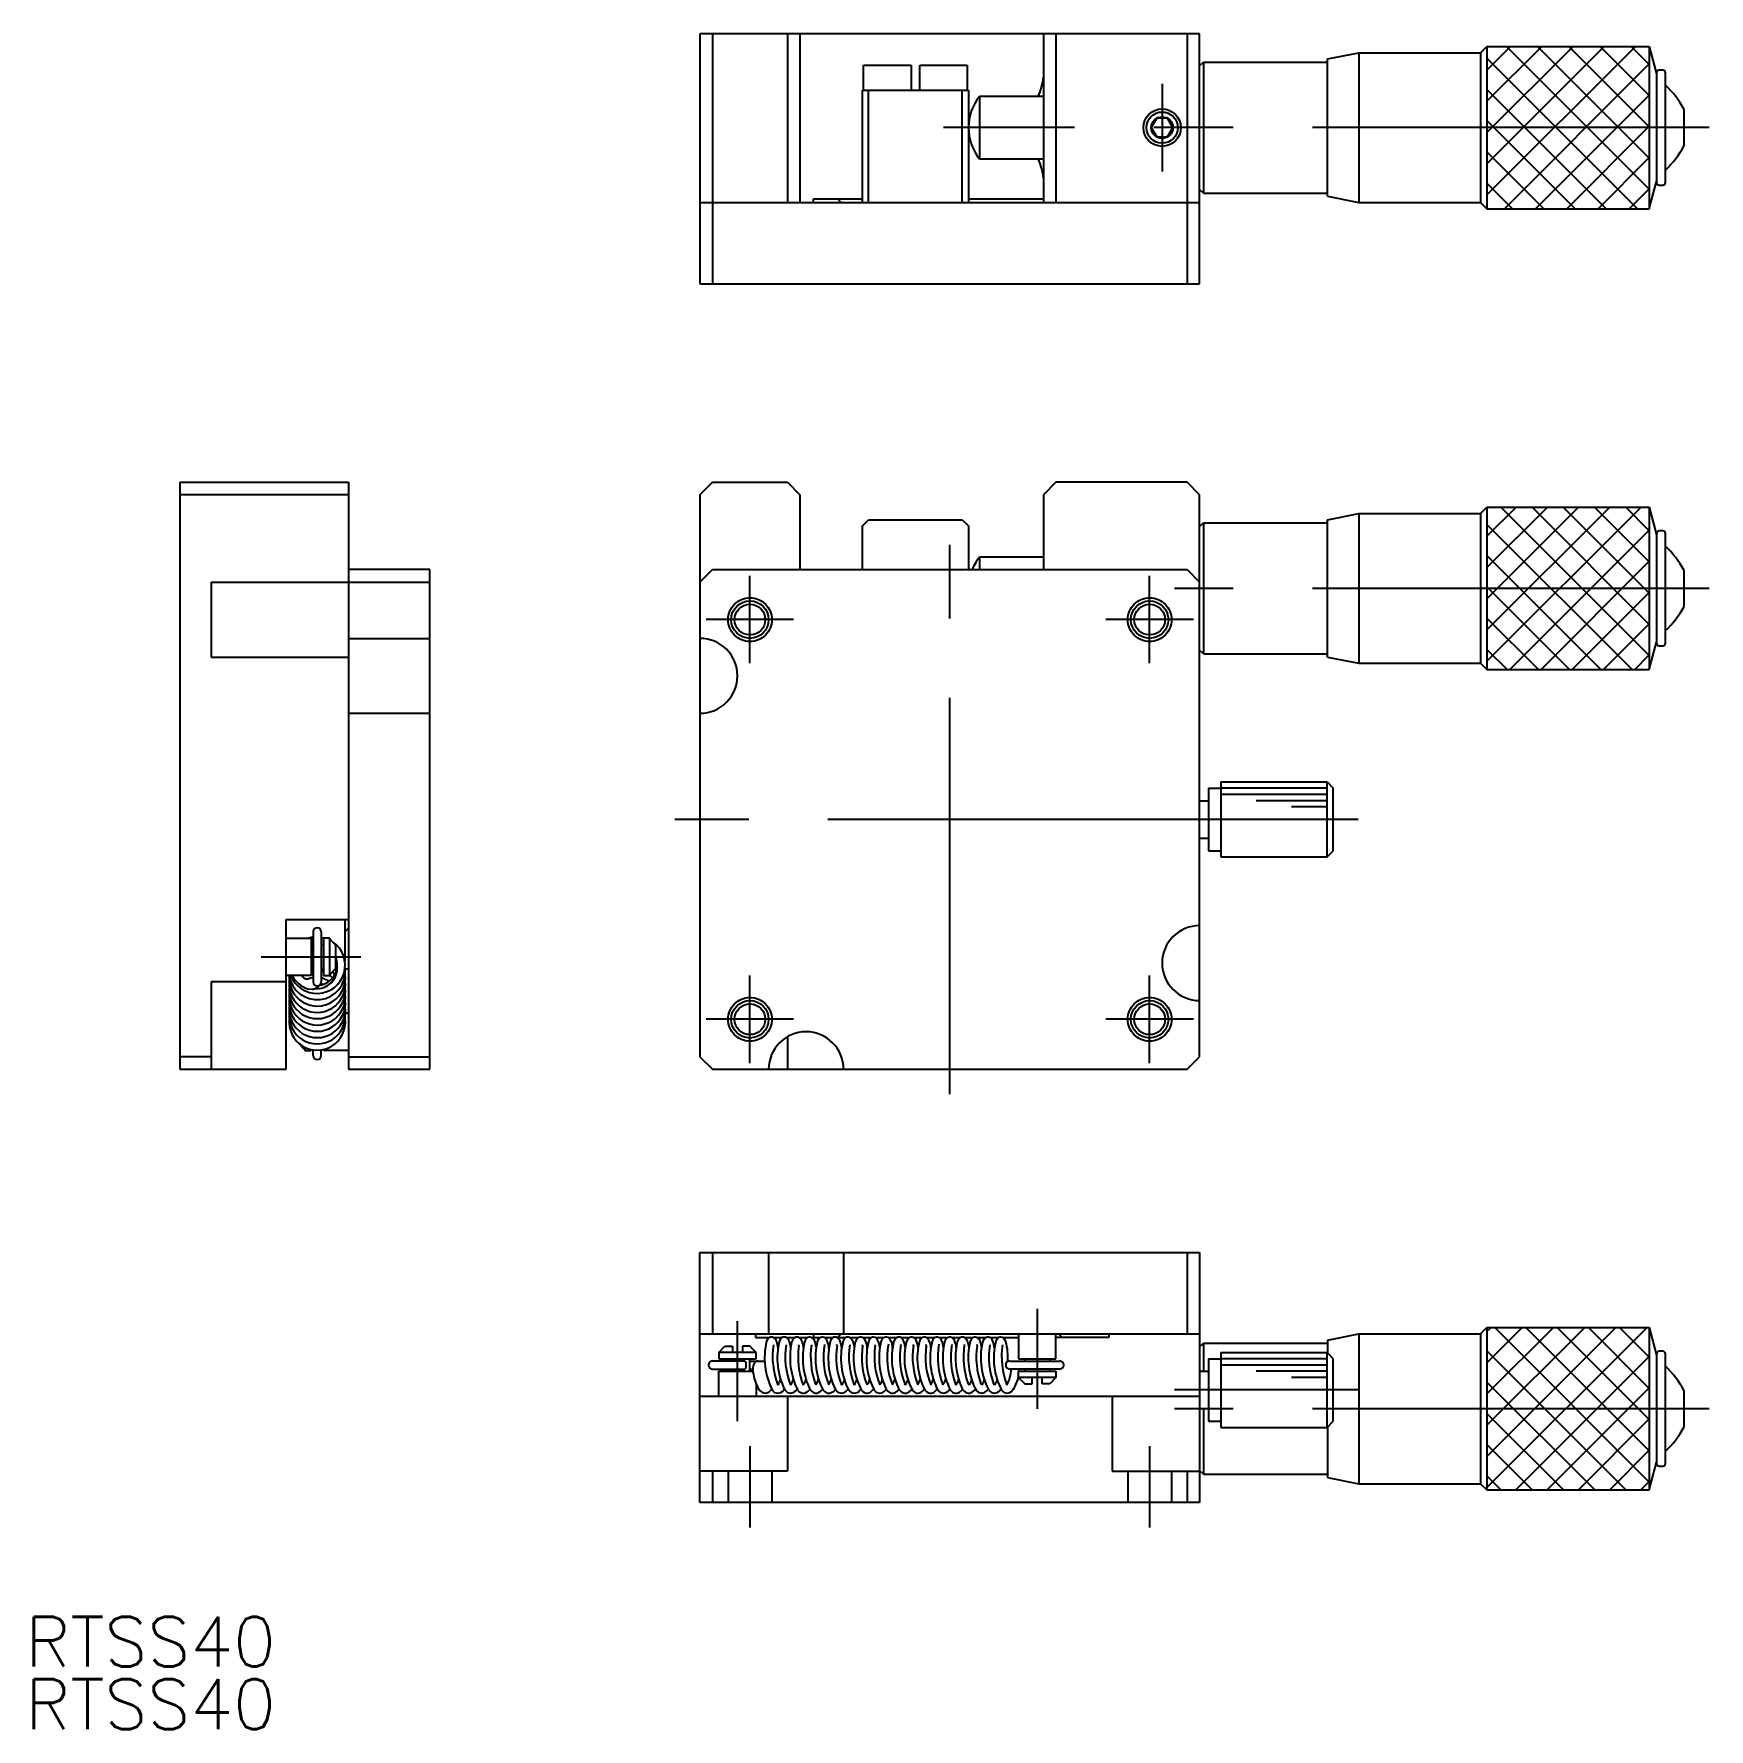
# Model space of a CAD drawing. Extents: x 1 to 261, y 0 to 136.
# Drawn here: x 0.7 to 134.8, y 0 to 135.7 of the extents above; entities that cross this region are included whole.
import ezdxf

# ---------------------------------------------------------------- set-up
doc = ezdxf.new("R2010")
doc.units = 0
doc.linetypes.add('CENTER', pattern=[50.8, 31.75, -6.35, 6.35, -6.35])
doc.linetypes.add('DASHED', pattern=[19.05, 12.7, -6.35])
doc.layers.get('0').update_dxf_attribs({"linetype": 'CONTINUOUS'})
doc.layers.add('CENTER', color=1, linetype='CENTER')
doc.styles.get("Standard").update_dxf_attribs({"font": 'txt.shx', "height": 3, "bigfont": 'bigfont.shx'})

# ---------------------------------------------------------------- blocks, each defined once
blk = doc.blocks.new('*U18')
at = {"color": 7, "linetype": 'CONTINUOUS'}
blk.add_text('RTSS40', height=4, dxfattribs=at).set_placement((0, 5))
blk = doc.blocks.new('*U19')
at = {"color": 7, "linetype": 'CONTINUOUS'}
blk.add_text('RTSS40', height=4, dxfattribs=at).set_placement((0, 0))

msp = doc.modelspace()

# ---------------------------------------------------------------- linework, layer by layer
at = {"color": 7, "linetype": 'CONTINUOUS'}
for p, q in [((54.01, 135.72), (54.01, 115.72)), ((94.01, 135.72), (54.01, 135.72)), ((55.01, 135.72), (55.01, 115.72)), ((61.01, 135.72), (61.01, 122.22)), ((62.01, 135.72), (62.01, 122.22)), ((81.51, 135.72), (81.51, 122.22)), ((82.51, 135.72), (82.51, 122.22)), ((93.01, 135.72), (93.01, 115.72)), ((94.01, 115.72), (94.01, 135.72)), ((116.51, 134.22), (117.01, 134.72)), ((117.01, 134.72), (130.01, 134.72)), ((117.01, 134.72), (117.01, 121.72)), ((130.01, 134.72), (130.6, 132.52)), ((130.01, 134.72), (130.01, 121.72)), ((67.11, 131.22), (67.11, 133.22)), ((67.11, 133.22), (70.91, 133.22)), ((70.91, 133.22), (70.91, 131.22)), ((71.61, 131.22), (71.61, 133.22)), ((71.61, 133.22), (75.41, 133.22)), ((75.41, 133.22), (75.41, 131.22)), ((94.01, 133.17), (94.31, 133.47)), ((94.31, 133.47), (94.31, 122.97)), ((94.31, 133.47), (104.26, 133.47)), ((104.26, 133.72), (106.76, 134.22)), ((104.26, 122.72), (104.26, 133.72)), ((106.76, 134.22), (106.76, 122.22)), ((106.76, 134.22), (116.51, 134.22)), ((116.51, 134.22), (116.51, 122.22)), ((130.6, 132.62), (130.6, 123.82)), ((131.1, 132.82), (130.8, 132.82)), ((131.3, 123.82), (131.3, 132.62)), ((67.01, 122.22), (67.01, 131.22)), ((67.01, 131.22), (75.51, 131.22)), ((67.51, 122.22), (67.51, 131.22)), ((75.01, 122.22), (75.01, 131.22)), ((75.51, 131.22), (75.51, 122.22)), ((81.51, 130.72), (76.39, 130.72)), ((76.39, 130.72), (76.39, 125.72)), ((90.58, 128.97), (90.14, 128.22)), ((91.44, 128.97), (90.58, 128.97)), ((91.88, 128.22), (91.44, 128.97)), ((132.8, 126.78), (132.8, 129.67)), ((90.14, 128.22), (90.58, 127.47)), ((91.44, 127.47), (91.88, 128.22)), ((90.58, 127.47), (91.44, 127.47)), ((76.39, 125.72), (81.51, 125.72)), ((130.01, 121.72), (130.6, 123.92)), ((130.8, 123.62), (131.1, 123.62)), ((54.01, 122.22), (94.01, 122.22)), ((63.1, 122.22), (63.1, 122.52)), ((63.1, 122.52), (67.01, 122.52)), ((65.31, 122.22), (65.01, 122.52)), ((75.51, 122.52), (81.5, 122.52)), ((94.31, 122.97), (94.01, 123.27)), ((94.31, 122.97), (104.26, 122.97)), ((104.26, 122.72), (106.76, 122.22)), ((106.76, 122.22), (116.51, 122.22)), ((116.51, 122.22), (117.01, 121.72)), ((117.01, 121.72), (130.01, 121.72)), ((54.01, 115.72), (94.01, 115.72)), ((12.37, 99.83), (25.87, 99.83)), ((12.37, 99.83), (12.37, 52.83)), ((25.87, 99.83), (25.87, 52.83)), ((54.01, 98.83), (55.01, 99.83)), ((55.01, 99.83), (61.01, 99.83)), ((61.01, 99.83), (62.01, 98.83)), ((82.51, 99.83), (81.51, 98.83)), ((93.01, 99.83), (82.51, 99.83)), ((94.01, 98.83), (93.01, 99.83)), ((25.87, 98.83), (12.37, 98.83)), ((54.01, 98.83), (54.01, 53.83)), ((62.01, 98.83), (62.01, 92.83)), ((81.51, 98.83), (81.51, 92.83)), ((94.01, 53.83), (94.01, 98.83)), ((116.51, 97.33), (117.01, 97.83)), ((117.01, 97.83), (130.01, 97.83)), ((117.01, 97.83), (117.01, 84.83)), ((130.01, 97.83), (130.6, 95.63)), ((130.01, 97.83), (130.01, 84.83)), ((67.01, 96.33), (67.51, 96.83)), ((67.51, 96.83), (75.01, 96.83)), ((75.01, 96.83), (75.51, 96.33)), ((94.01, 96.28), (94.31, 96.58)), ((94.31, 96.58), (94.31, 86.08)), ((94.31, 96.58), (104.26, 96.58)), ((104.26, 96.83), (106.76, 97.33)), ((104.26, 85.83), (104.26, 96.83)), ((106.76, 97.33), (106.76, 85.33)), ((106.76, 97.33), (116.51, 97.33)), ((116.51, 97.33), (116.51, 85.33)), ((67.01, 92.83), (67.01, 96.33)), ((75.51, 96.33), (75.51, 92.83)), ((130.6, 95.73), (130.6, 86.93)), ((131.1, 95.93), (130.8, 95.93)), ((131.3, 86.93), (131.3, 95.73)), ((81.51, 93.83), (76.39, 93.83)), ((76.39, 93.83), (76.39, 92.83)), ((32.37, 92.83), (25.87, 92.83)), ((32.37, 52.83), (32.37, 92.83)), ((54.01, 91.83), (55.01, 92.83)), ((55.01, 92.83), (93.01, 92.83)), ((93.01, 92.83), (94.01, 91.83)), ((132.81, 89.89), (132.81, 92.78)), ((14.87, 91.83), (32.37, 91.83)), ((14.87, 91.83), (14.87, 85.83)), ((25.87, 87.33), (32.37, 87.33)), ((130.01, 84.83), (130.6, 87.03)), ((14.87, 85.83), (25.87, 85.83)), ((94.31, 86.08), (94.01, 86.38)), ((94.31, 86.08), (104.26, 86.08)), ((104.26, 85.83), (106.76, 85.33)), ((130.8, 86.73), (131.1, 86.73)), ((106.76, 85.33), (116.51, 85.33)), ((116.51, 85.33), (117.01, 84.83)), ((117.01, 84.83), (130.01, 84.83)), ((25.87, 81.33), (32.37, 81.33)), ((94.71, 75.33), (95.71, 75.33)), ((94.71, 75.33), (94.71, 70.33)), ((95.71, 75.83), (104.21, 75.83)), ((95.71, 75.83), (95.71, 69.83)), ((104.21, 75.83), (104.71, 75.33)), ((104.21, 69.83), (104.21, 75.83)), ((104.71, 70.33), (104.71, 75.33)), ((94.01, 74.33), (94.71, 74.33)), ((94.01, 71.33), (94.71, 71.33)), ((94.71, 70.33), (95.71, 70.33)), ((95.71, 69.83), (104.21, 69.83)), ((104.21, 69.83), (104.71, 70.33)), ((20.87, 52.83), (20.87, 64.83)), ((20.87, 64.83), (25.87, 64.83)), ((23.04, 63.83), (23.04, 59.83)), ((23.69, 63.83), (23.69, 59.83)), ((25.57, 64.83), (25.57, 61.48)), ((25.57, 63.83), (25.87, 64.13)), ((20.87, 63.33), (22.87, 63.33)), ((22.87, 63.37), (22.73, 63.33)), ((23.04, 63.39), (22.87, 63.37)), ((22.87, 63.33), (22.87, 60.33)), ((22.87, 62.83), (23.04, 62.83)), ((23.69, 63.38), (23.88, 63.35)), ((23.69, 62.83), (23.87, 62.83)), ((23.87, 63.33), (23.87, 60.33)), ((24.37, 63.33), (23.87, 63.33)), ((23.88, 63.35), (23.92, 63.33)), ((24.37, 60.33), (24.37, 63.33)), ((24.37, 63.28), (24.87, 62.75)), ((24.87, 60.92), (24.87, 62.75)), ((24.87, 61.43), (24.96, 61.03)), ((24.87, 61.18), (24.94, 60.91)), ((20.87, 59.83), (14.87, 59.83)), ((14.87, 59.83), (14.87, 52.83)), ((22.87, 60.33), (20.87, 60.33)), ((22.52, 60.03), (23.04, 60.21)), ((22.87, 60.83), (23.04, 60.83)), ((22.87, 60.83), (23.04, 60.83)), ((22.87, 60.68), (23.04, 60.72)), ((23.69, 60.83), (23.87, 60.83)), ((23.69, 60.83), (23.87, 60.83)), ((23.69, 60.7), (23.87, 60.65)), ((23.69, 60.19), (24.35, 59.89)), ((23.87, 60.33), (24.37, 60.33)), ((24.37, 60.39), (24.87, 60.92)), ((24.37, 60.37), (24.6, 60.14)), ((24.61, 60.64), (24.77, 60.4)), ((24.8, 60.84), (24.88, 60.65)), ((25.87, 60.83), (25.57, 60.83)), ((22.59, 59.28), (22.92, 59.23)), ((22.92, 59.23), (22.96, 59.23)), ((22.92, 59.23), (22.96, 59.23)), ((22.96, 59.23), (23, 59.24)), ((22.96, 59.23), (23, 59.24)), ((23, 59.24), (23.04, 59.25)), ((23, 59.24), (23.04, 59.25)), ((23.04, 59.25), (23.08, 59.26)), ((23.04, 59.25), (23.08, 59.26)), ((23.08, 59.26), (23.12, 59.27)), ((23.08, 59.26), (23.12, 59.27)), ((23.12, 59.27), (23.16, 59.28)), ((23.12, 59.27), (23.16, 59.28)), ((23.16, 59.28), (23.2, 59.3)), ((23.16, 59.28), (23.2, 59.3)), ((23.2, 59.3), (23.23, 59.32)), ((23.2, 59.3), (23.23, 59.32)), ((23.23, 59.32), (23.27, 59.34)), ((23.23, 59.32), (23.27, 59.34)), ((23.27, 59.34), (23.31, 59.36)), ((23.27, 59.34), (23.31, 59.36)), ((23.31, 59.36), (23.34, 59.38)), ((23.31, 59.36), (23.34, 59.38)), ((23.34, 59.38), (23.37, 59.4)), ((23.34, 59.38), (23.37, 59.4)), ((23.37, 59.4), (23.4, 59.43)), ((23.37, 59.4), (23.4, 59.43)), ((23.4, 59.43), (23.44, 59.46)), ((23.4, 59.43), (23.44, 59.46)), ((23.44, 59.46), (23.46, 59.49)), ((23.44, 59.46), (23.46, 59.49)), ((23.46, 59.49), (23.49, 59.52)), ((23.46, 59.49), (23.49, 59.52)), ((23.49, 59.52), (23.51, 59.54)), ((23.49, 59.52), (23.51, 59.54)), ((23.66, 59.69), (23.88, 59.64)), ((25.87, 57.33), (25.6, 57.33)), ((25.6, 57.33), (25.87, 57.33)), ((21.87, 54.93), (21.87, 54.92)), ((22.37, 54.39), (21.87, 54.92)), ((22.37, 54.59), (22.37, 54.33)), ((22.37, 54.33), (22.87, 54.33)), ((22.87, 54.33), (22.87, 54.42)), ((22.87, 54.33), (22.87, 54.4)), ((23.04, 53.93), (23.04, 54.38)), ((23.69, 53.93), (23.69, 54.38)), ((23.87, 54.33), (23.87, 54.42)), ((23.87, 54.42), (23.87, 54.33)), ((25.87, 54.33), (23.87, 54.33)), ((61.01, 55.43), (61.01, 52.83)), ((14.87, 53.83), (12.37, 53.83)), ((25.87, 53.83), (32.37, 53.83)), ((54.01, 53.83), (55.01, 52.83)), ((93.01, 52.83), (94.01, 53.83)), ((12.37, 52.83), (20.87, 52.83)), ((25.87, 52.83), (32.37, 52.83)), ((55.01, 52.83), (93.01, 52.83)), ((54.01, 18.15), (54.01, 38.15)), ((54.01, 38.15), (94.01, 38.15)), ((55.01, 38.15), (55.01, 31.65)), ((59.51, 38.15), (59.51, 31.65)), ((65.51, 38.15), (65.51, 31.65)), ((93.01, 38.15), (93.01, 31.65)), ((94.01, 38.15), (94.01, 18.15)), ((54.01, 31.65), (94.01, 31.65)), ((58.45, 31.65), (58.45, 31.35)), ((58.45, 31.35), (59.59, 31.35)), ((59.5, 31.3), (59.42, 31.19)), ((59.61, 31.37), (59.5, 31.3)), ((59.73, 31.39), (59.61, 31.37)), ((59.83, 31.38), (59.73, 31.39)), ((59.93, 31.33), (59.83, 31.38)), ((59.88, 31.35), (60.6, 31.35)), ((60.03, 31.24), (59.93, 31.33)), ((60.1, 31.14), (60.03, 31.24)), ((60.46, 31.22), (60.38, 31.09)), ((60.55, 31.32), (60.46, 31.22)), ((60.64, 31.37), (60.55, 31.32)), ((60.75, 31.39), (60.64, 31.37)), ((60.86, 31.38), (60.75, 31.39)), ((60.96, 31.33), (60.86, 31.38)), ((60.91, 31.35), (61.63, 31.35)), ((61.05, 31.24), (60.96, 31.33)), ((61.12, 31.14), (61.05, 31.24)), ((61.5, 31.25), (61.43, 31.14)), ((61.58, 31.32), (61.5, 31.25)), ((61.68, 31.38), (61.58, 31.32)), ((61.79, 31.39), (61.68, 31.38)), ((61.9, 31.37), (61.79, 31.39)), ((62, 31.31), (61.9, 31.37)), ((61.93, 31.35), (62.64, 31.35)), ((62.08, 31.24), (62, 31.31)), ((62.15, 31.13), (62.08, 31.24)), ((62.53, 31.27), (62.47, 31.19)), ((62.62, 31.34), (62.53, 31.27)), ((62.73, 31.39), (62.62, 31.34)), ((62.83, 31.39), (62.73, 31.39)), ((62.94, 31.36), (62.83, 31.39)), ((63.03, 31.3), (62.94, 31.36)), ((62.95, 31.35), (63.66, 31.35)), ((63.11, 31.22), (63.03, 31.3)), ((63.1, 31.65), (63.1, 31.35)), ((63.51, 31.22), (63.43, 31.08)), ((63.58, 31.3), (63.51, 31.22)), ((63.66, 31.36), (63.58, 31.3)), ((63.76, 31.39), (63.66, 31.36)), ((63.87, 31.39), (63.76, 31.39)), ((63.98, 31.35), (63.87, 31.39)), ((63.97, 31.35), (64.68, 31.35)), ((64.06, 31.29), (63.98, 31.35)), ((64.15, 31.2), (64.06, 31.29)), ((64.54, 31.24), (64.47, 31.12)), ((64.63, 31.33), (64.54, 31.24)), ((64.72, 31.38), (64.63, 31.33)), ((64.84, 31.39), (64.72, 31.38)), ((64.94, 31.37), (64.84, 31.39)), ((65.05, 31.31), (64.94, 31.37)), ((64.98, 31.35), (65.7, 31.35)), ((65.31, 31.65), (65.01, 31.35)), ((65.14, 31.23), (65.05, 31.31)), ((65.22, 31.11), (65.14, 31.23)), ((65.6, 31.28), (65.52, 31.18)), ((65.68, 31.34), (65.6, 31.28)), ((65.78, 31.39), (65.68, 31.34)), ((65.89, 31.39), (65.78, 31.39)), ((66, 31.36), (65.89, 31.39)), ((66.09, 31.3), (66, 31.36)), ((66.01, 31.35), (66.73, 31.35)), ((66.16, 31.22), (66.09, 31.3)), ((66.23, 31.11), (66.16, 31.22)), ((66.6, 31.25), (66.52, 31.15)), ((66.7, 31.34), (66.6, 31.25)), ((66.8, 31.38), (66.7, 31.34)), ((66.92, 31.39), (66.8, 31.38)), ((67.03, 31.35), (66.92, 31.39)), ((67.03, 31.35), (67.74, 31.35)), ((67.12, 31.29), (67.03, 31.35)), ((67.19, 31.21), (67.12, 31.29)), ((67.61, 31.25), (67.53, 31.12)), ((67.7, 31.33), (67.61, 31.25)), ((67.81, 31.39), (67.7, 31.33)), ((67.93, 31.39), (67.81, 31.39)), ((68.03, 31.36), (67.93, 31.39)), ((68.13, 31.3), (68.03, 31.36)), ((68.04, 31.35), (68.75, 31.35)), ((68.2, 31.23), (68.13, 31.3)), ((68.26, 31.12), (68.2, 31.23)), ((68.66, 31.28), (68.58, 31.19)), ((68.74, 31.35), (68.66, 31.28)), ((68.86, 31.39), (68.74, 31.35)), ((68.97, 31.39), (68.86, 31.39)), ((69.07, 31.35), (68.97, 31.39)), ((69.07, 31.35), (69.78, 31.35)), ((69.17, 31.28), (69.07, 31.35)), ((69.24, 31.19), (69.17, 31.28)), ((69.66, 31.27), (69.6, 31.18)), ((69.74, 31.33), (69.66, 31.27)), ((69.84, 31.38), (69.74, 31.33)), ((69.95, 31.39), (69.84, 31.38)), ((70.05, 31.37), (69.95, 31.39)), ((70.14, 31.32), (70.05, 31.37)), ((70.08, 31.35), (70.79, 31.35)), ((70.22, 31.24), (70.14, 31.32)), ((70.29, 31.14), (70.22, 31.24)), ((70.69, 31.28), (70.63, 31.19)), ((70.79, 31.35), (70.69, 31.28)), ((70.88, 31.39), (70.79, 31.35)), ((70.99, 31.39), (70.88, 31.39)), ((71.1, 31.36), (70.99, 31.39)), ((71.19, 31.3), (71.1, 31.36)), ((71.1, 31.35), (71.82, 31.35)), ((71.26, 31.22), (71.19, 31.3)), ((71.31, 31.13), (71.26, 31.22)), ((71.7, 31.26), (71.64, 31.18)), ((71.8, 31.35), (71.7, 31.26)), ((71.92, 31.39), (71.8, 31.35)), ((72.03, 31.39), (71.92, 31.39)), ((72.14, 31.35), (72.03, 31.39)), ((72.12, 31.35), (72.83, 31.35)), ((72.23, 31.28), (72.14, 31.35)), ((72.3, 31.2), (72.23, 31.28)), ((72.74, 31.28), (72.65, 31.16)), ((72.82, 31.35), (72.74, 31.28)), ((72.93, 31.39), (72.82, 31.35)), ((73.03, 31.39), (72.93, 31.39)), ((73.14, 31.36), (73.03, 31.39)), ((73.23, 31.29), (73.14, 31.36)), ((73.14, 31.35), (73.85, 31.35)), ((73.31, 31.2), (73.23, 31.29)), ((73.77, 31.3), (73.68, 31.2)), ((73.85, 31.36), (73.77, 31.3)), ((73.97, 31.39), (73.85, 31.36)), ((74.07, 31.39), (73.97, 31.39)), ((74.18, 31.34), (74.07, 31.39)), ((74.16, 31.35), (74.87, 31.35)), ((74.26, 31.28), (74.18, 31.34)), ((74.33, 31.2), (74.26, 31.28)), ((74.81, 31.32), (74.71, 31.21)), ((74.9, 31.37), (74.81, 31.32)), ((75.01, 31.39), (74.9, 31.37)), ((75.11, 31.38), (75.01, 31.39)), ((75.22, 31.33), (75.11, 31.38)), ((75.17, 31.35), (75.89, 31.35)), ((75.31, 31.24), (75.22, 31.33)), ((75.4, 31.12), (75.31, 31.24)), ((75.77, 31.25), (75.7, 31.16)), ((75.86, 31.34), (75.77, 31.25)), ((75.96, 31.39), (75.86, 31.34)), ((76.07, 31.39), (75.96, 31.39)), ((76.18, 31.36), (76.07, 31.39)), ((76.26, 31.31), (76.18, 31.36)), ((76.2, 31.35), (76.92, 31.35)), ((76.35, 31.23), (76.26, 31.31)), ((76.41, 31.14), (76.35, 31.23)), ((76.79, 31.26), (76.71, 31.14)), ((76.9, 31.34), (76.79, 31.26)), ((76.99, 31.38), (76.9, 31.34)), ((77.1, 31.39), (76.99, 31.38)), ((77.21, 31.36), (77.1, 31.39)), ((77.31, 31.29), (77.21, 31.36)), ((77.22, 31.35), (77.93, 31.35)), ((77.4, 31.19), (77.31, 31.29)), ((77.8, 31.25), (77.74, 31.15)), ((77.9, 31.34), (77.8, 31.25)), ((78.01, 31.39), (77.9, 31.34)), ((78.11, 31.39), (78.01, 31.39)), ((78.23, 31.36), (78.11, 31.39)), ((78.34, 31.29), (78.23, 31.36)), ((78.24, 31.35), (79.51, 31.35)), ((78.43, 31.17), (78.34, 31.29)), ((79.51, 31.65), (79.51, 29.65)), ((82.51, 29.65), (82.51, 31.65)), ((86.75, 31.35), (82.51, 31.35)), ((83.01, 31.35), (82.71, 31.65)), ((86.75, 31.65), (86.75, 31.35)), ((104.26, 31.15), (106.76, 31.65)), ((106.76, 31.65), (106.76, 19.65)), ((106.76, 31.65), (116.51, 31.65)), ((116.51, 31.65), (117.01, 32.15)), ((116.51, 31.65), (116.51, 19.65)), ((117.01, 32.15), (130.01, 32.15)), ((117.01, 32.15), (117.01, 19.15)), ((130.01, 32.15), (130.6, 29.95)), ((130.01, 32.15), (130.01, 19.15)), ((55.51, 30.15), (56.01, 30.65)), ((58.51, 30.15), (55.51, 30.15)), ((55.51, 30.15), (55.51, 29.65)), ((56.01, 30.65), (56.61, 30.65)), ((56.61, 30.65), (56.61, 30.15)), ((58.01, 30.65), (57.41, 30.65)), ((57.41, 30.65), (57.41, 30.15)), ((58.51, 30.15), (58.01, 30.65)), ((58.51, 29.65), (58.51, 30.15)), ((59.42, 31.19), (59.34, 31.05)), ((60.15, 31.04), (60.1, 31.14)), ((61.17, 31.04), (61.12, 31.14)), ((61.21, 30.93), (61.17, 31.04)), ((61.24, 30.79), (61.21, 30.93)), ((61.28, 30.58), (61.24, 30.79)), ((61.38, 31.04), (61.34, 30.94)), ((61.43, 31.14), (61.38, 31.04)), ((61.93, 30.68), (61.93, 30.76)), ((62.19, 31.04), (62.15, 31.13)), ((62.23, 30.92), (62.19, 31.04)), ((62.26, 30.78), (62.23, 30.92)), ((62.3, 30.53), (62.26, 30.78)), ((62.47, 31.19), (62.42, 31.08)), ((63.18, 31.11), (63.11, 31.22)), ((64.2, 31.09), (64.15, 31.2)), ((64.98, 30.71), (64.98, 30.78)), ((65.26, 30.99), (65.22, 31.11)), ((65.3, 30.88), (65.26, 30.99)), ((65.32, 30.75), (65.3, 30.88)), ((65.36, 30.54), (65.32, 30.75)), ((65.52, 31.18), (65.47, 31.08)), ((66.52, 31.15), (66.44, 30.97)), ((67.03, 30.71), (67.03, 30.76)), ((67.26, 31.09), (67.19, 31.21)), ((68.04, 30.7), (68.03, 30.77)), ((68.31, 31), (68.26, 31.12)), ((68.35, 30.88), (68.31, 31)), ((68.38, 30.74), (68.35, 30.88)), ((68.42, 30.54), (68.38, 30.74)), ((68.58, 31.19), (68.53, 31.09)), ((69.3, 31.08), (69.24, 31.19)), ((69.6, 31.18), (69.55, 31.08)), ((70.09, 30.76), (70.08, 30.78)), ((70.34, 31.04), (70.29, 31.14)), ((70.38, 30.91), (70.34, 31.04)), ((70.42, 30.76), (70.38, 30.91)), ((70.45, 30.55), (70.42, 30.76)), ((70.63, 31.19), (70.56, 31.06)), ((71.1, 30.72), (71.09, 30.78)), ((71.64, 31.18), (71.58, 31.07)), ((72.13, 30.72), (72.12, 30.78)), ((72.36, 31.08), (72.3, 31.2)), ((72.65, 31.16), (72.59, 31.05)), ((73.38, 31.09), (73.31, 31.2)), ((73.68, 31.2), (73.62, 31.09)), ((74.39, 31.1), (74.33, 31.2)), ((74.66, 31.12), (74.61, 31)), ((74.71, 31.21), (74.66, 31.12)), ((75.18, 30.73), (75.18, 30.78)), ((75.45, 31.01), (75.4, 31.12)), ((75.49, 30.89), (75.45, 31.01)), ((75.51, 30.76), (75.49, 30.89)), ((75.55, 30.56), (75.51, 30.76)), ((75.7, 31.16), (75.65, 31.04)), ((76.19, 30.7), (76.19, 30.78)), ((76.45, 31.04), (76.41, 31.14)), ((76.5, 30.91), (76.45, 31.04)), ((76.53, 30.77), (76.5, 30.91)), ((76.56, 30.61), (76.53, 30.77)), ((76.66, 31.05), (76.61, 30.91)), ((76.71, 31.14), (76.66, 31.05)), ((77.23, 30.74), (77.23, 30.77)), ((77.46, 31.07), (77.4, 31.19)), ((77.74, 31.15), (77.68, 31.04)), ((78.49, 31.04), (78.43, 31.17)), ((94.01, 30.6), (94.31, 30.9)), ((94.31, 30.9), (94.31, 28.65)), ((94.31, 30.9), (104.26, 30.9)), ((95.71, 30.15), (104.21, 30.15)), ((95.71, 30.15), (95.71, 24.15)), ((104.21, 30.15), (104.71, 29.65)), ((104.21, 24.15), (104.21, 30.15)), ((104.26, 31.15), (104.26, 30.1)), ((130.6, 30.05), (130.6, 21.25)), ((131.1, 30.25), (130.8, 30.25)), ((131.3, 21.25), (131.3, 30.05)), ((57.59, 29.47), (55.01, 29.47)), ((55.01, 28.82), (57.59, 28.82)), ((55.51, 29.65), (58.51, 29.65)), ((55.51, 26.65), (55.51, 28.65)), ((55.51, 28.65), (58.25, 28.65)), ((56.01, 29.49), (56.01, 29.65)), ((56.01, 28.65), (56.01, 28.84)), ((57.59, 29.47), (57.6, 29.47)), ((57.6, 28.82), (57.59, 28.82)), ((57.6, 29.47), (57.61, 29.47)), ((57.61, 28.82), (57.6, 28.82)), ((57.61, 29.47), (57.61, 29.46)), ((57.61, 29.46), (57.62, 29.45)), ((57.62, 28.84), (57.61, 28.83)), ((57.61, 28.83), (57.61, 28.82)), ((57.62, 29.45), (57.63, 29.45)), ((57.63, 28.85), (57.62, 28.84)), ((57.63, 29.45), (57.63, 29.43)), ((57.63, 29.43), (57.64, 29.42)), ((57.64, 28.87), (57.63, 28.86)), ((57.63, 28.86), (57.63, 28.85)), ((57.64, 29.42), (57.65, 29.41)), ((57.65, 28.88), (57.64, 28.87)), ((57.65, 29.41), (57.65, 29.39)), ((57.65, 29.39), (57.66, 29.38)), ((57.66, 28.92), (57.65, 28.9)), ((57.65, 28.9), (57.65, 28.88)), ((57.66, 29.38), (57.66, 29.36)), ((57.66, 29.36), (57.67, 29.34)), ((57.67, 28.95), (57.66, 28.93)), ((57.66, 28.93), (57.66, 28.92)), ((57.67, 29.34), (57.67, 29.32)), ((57.67, 29.32), (57.68, 29.29)), ((57.68, 29), (57.67, 28.98)), ((57.67, 28.98), (57.67, 28.95)), ((57.68, 29.29), (57.68, 29.27)), ((57.68, 29.27), (57.68, 29.25)), ((57.68, 29.25), (57.68, 29.22)), ((57.68, 29.22), (57.68, 29.2)), ((57.68, 29.2), (57.69, 29.17)), ((57.69, 29.12), (57.68, 29.09)), ((57.68, 29.09), (57.68, 29.07)), ((57.68, 29.07), (57.68, 29.04)), ((57.68, 29.04), (57.68, 29.02)), ((57.68, 29.02), (57.68, 29)), ((57.69, 29.17), (57.69, 29.15)), ((57.69, 29.15), (57.69, 29.12)), ((58.01, 28.65), (58.01, 29.65)), ((58.01, 29.47), (59.18, 29.47)), ((58.01, 28.82), (58.24, 28.82)), ((58.31, 29.23), (58.27, 29.1)), ((58.37, 29.33), (58.31, 29.23)), ((58.45, 29.41), (58.37, 29.33)), ((58.55, 29.45), (58.45, 29.41)), ((58.66, 29.47), (58.55, 29.45)), ((78.81, 29.47), (82.81, 29.47)), ((82.81, 28.82), (78.81, 28.82)), ((79.51, 29.65), (82.51, 29.65)), ((79.51, 28.65), (82.51, 28.65)), ((79.51, 28.15), (79.51, 28.65)), ((80.01, 29.65), (80.01, 29.47)), ((80.01, 28.82), (80.01, 28.65)), ((82.01, 29.65), (82.01, 29.47)), ((82.01, 28.82), (82.01, 28.65)), ((82.51, 28.65), (82.51, 28.15)), ((94.01, 28.65), (94.71, 28.65)), ((94.71, 29.65), (95.71, 29.65)), ((94.71, 29.65), (94.71, 24.65)), ((104.71, 24.65), (104.71, 29.65)), ((58.51, 27.62), (58.51, 26.65)), ((58.74, 27.19), (58.83, 27.08)), ((59.64, 27.09), (59.73, 27.18)), ((59.73, 27.18), (59.74, 27.2)), ((60.29, 27.63), (60.24, 27.54)), ((60.34, 27.73), (60.29, 27.63)), ((60.39, 27.85), (60.34, 27.73)), ((60.45, 28.03), (60.39, 27.85)), ((60.7, 27.13), (60.76, 27.2)), ((61.31, 27.63), (61.25, 27.54)), ((61.36, 27.73), (61.31, 27.63)), ((61.41, 27.85), (61.36, 27.73)), ((61.47, 28.04), (61.41, 27.85)), ((61.7, 27.1), (61.77, 27.19)), ((61.77, 27.19), (61.78, 27.2)), ((62.34, 27.64), (62.27, 27.54)), ((62.39, 27.75), (62.34, 27.64)), ((62.43, 27.85), (62.39, 27.75)), ((62.49, 28.03), (62.43, 27.85)), ((62.75, 27.14), (62.8, 27.2)), ((63.31, 27.56), (63.25, 27.66)), ((63.71, 27.08), (63.79, 27.16)), ((63.79, 27.16), (63.82, 27.2)), ((63.85, 27.17), (63.94, 27.06)), ((64.69, 27.04), (64.8, 27.15)), ((64.8, 27.15), (64.84, 27.2)), ((64.86, 27.17), (64.94, 27.07)), ((65.37, 27.54), (65.3, 27.64)), ((65.42, 27.63), (65.37, 27.54)), ((65.47, 27.73), (65.42, 27.63)), ((65.51, 27.83), (65.47, 27.73)), ((65.57, 27.99), (65.51, 27.83)), ((65.8, 27.14), (65.86, 27.2)), ((66.4, 27.63), (66.35, 27.54)), ((66.45, 27.72), (66.4, 27.63)), ((66.5, 27.84), (66.45, 27.72)), ((66.57, 28.04), (66.5, 27.84)), ((66.79, 27.1), (66.87, 27.2)), ((67.44, 27.65), (67.38, 27.56)), ((67.49, 27.76), (67.44, 27.65)), ((67.53, 27.86), (67.49, 27.76)), ((67.59, 28.04), (67.53, 27.86)), ((67.83, 27.13), (67.89, 27.2)), ((68.46, 27.64), (68.41, 27.55)), ((68.51, 27.74), (68.46, 27.64)), ((68.55, 27.84), (68.51, 27.74)), ((68.61, 28.01), (68.55, 27.84)), ((68.87, 27.14), (68.91, 27.2)), ((68.96, 27.15), (69.05, 27.05)), ((69.81, 27.06), (69.89, 27.15)), ((69.89, 27.15), (69.93, 27.2)), ((70.46, 27.54), (70.4, 27.63)), ((70.88, 27.12), (70.95, 27.2)), ((71.91, 27.13), (71.97, 27.2)), ((72.93, 27.13), (72.99, 27.2)), ((73.52, 27.63), (73.46, 27.55)), ((73.56, 27.73), (73.52, 27.63)), ((73.6, 27.83), (73.56, 27.73)), ((73.69, 28.07), (73.6, 27.83)), ((73.93, 27.11), (74, 27.19)), ((74, 27.19), (74.01, 27.2)), ((74.05, 27.15), (74.15, 27.05)), ((74.56, 27.63), (74.5, 27.54)), ((74.61, 27.73), (74.56, 27.63)), ((74.65, 27.83), (74.61, 27.73)), ((74.71, 28.02), (74.65, 27.83)), ((74.96, 27.12), (75.03, 27.2)), ((75, 27.24), (75.09, 27.13)), ((75.56, 27.54), (75.49, 27.64)), ((75.61, 27.63), (75.56, 27.54)), ((75.66, 27.73), (75.61, 27.63)), ((75.76, 27.98), (75.66, 27.73)), ((75.94, 27.08), (76.04, 27.18)), ((76.04, 27.18), (76.05, 27.2)), ((76.57, 27.55), (76.5, 27.64)), ((76.62, 27.63), (76.57, 27.54)), ((76.67, 27.73), (76.62, 27.63)), ((76.71, 27.83), (76.67, 27.73)), ((76.77, 27.99), (76.71, 27.83)), ((77, 27.12), (77.07, 27.2)), ((77.6, 27.54), (77.53, 27.64)), ((77.65, 27.63), (77.6, 27.54)), ((77.7, 27.73), (77.65, 27.63)), ((77.74, 27.83), (77.7, 27.73)), ((77.79, 27.99), (77.74, 27.83)), ((78.01, 27.11), (78.08, 27.2)), ((78.08, 27.2), (78.08, 27.2)), ((79.04, 27.13), (79.12, 27.22)), ((82.51, 28.15), (79.51, 28.15)), ((79.51, 28.15), (80.01, 27.65)), ((80.01, 27.65), (80.61, 27.65)), ((80.61, 27.65), (80.61, 28.15)), ((81.41, 27.65), (81.41, 28.15)), ((82.01, 27.65), (81.41, 27.65)), ((82.51, 28.15), (82.01, 27.65)), ((54.01, 26.65), (94.01, 26.65)), ((58.83, 27.08), (58.93, 27)), ((58.93, 27), (59.02, 26.94)), ((59.02, 26.94), (59.13, 26.91)), ((59.13, 26.91), (59.24, 26.9)), ((59.24, 26.9), (59.35, 26.91)), ((59.35, 26.91), (59.45, 26.95)), ((59.45, 26.95), (59.56, 27.01)), ((59.56, 27.01), (59.64, 27.09)), ((59.82, 27.11), (59.9, 27.03)), ((59.9, 27.03), (59.99, 26.96)), ((59.99, 26.96), (60.1, 26.92)), ((60.1, 26.92), (60.22, 26.9)), ((60.22, 26.9), (60.35, 26.91)), ((60.35, 26.91), (60.48, 26.96)), ((60.48, 26.96), (60.61, 27.04)), ((60.61, 27.04), (60.7, 27.13)), ((60.82, 27.13), (60.93, 27.03)), ((60.93, 27.03), (61.03, 26.96)), ((61.01, 26.65), (61.01, 20.65)), ((61.03, 26.96), (61.14, 26.91)), ((61.14, 26.91), (61.25, 26.9)), ((61.25, 26.9), (61.37, 26.91)), ((61.37, 26.91), (61.49, 26.95)), ((61.49, 26.95), (61.61, 27.03)), ((61.61, 27.03), (61.7, 27.1)), ((61.84, 27.12), (61.93, 27.04)), ((61.93, 27.04), (62.02, 26.97)), ((62.02, 26.97), (62.13, 26.92)), ((62.13, 26.92), (62.24, 26.9)), ((62.24, 26.9), (62.35, 26.9)), ((62.35, 26.9), (62.46, 26.93)), ((62.46, 26.93), (62.58, 26.99)), ((62.58, 26.99), (62.67, 27.06)), ((62.67, 27.06), (62.75, 27.14)), ((62.85, 27.14), (62.93, 27.06)), ((62.93, 27.06), (63.01, 26.99)), ((63.01, 26.99), (63.13, 26.93)), ((63.13, 26.93), (63.25, 26.9)), ((63.25, 26.9), (63.37, 26.9)), ((63.37, 26.9), (63.5, 26.94)), ((63.5, 26.94), (63.63, 27.02)), ((63.63, 27.02), (63.71, 27.08)), ((63.94, 27.06), (64.04, 26.99)), ((64.04, 26.99), (64.13, 26.94)), ((64.13, 26.94), (64.26, 26.9)), ((64.26, 26.9), (64.37, 26.9)), ((64.37, 26.9), (64.47, 26.92)), ((64.47, 26.92), (64.58, 26.97)), ((64.58, 26.97), (64.69, 27.04)), ((64.94, 27.07), (65.03, 27)), ((65.03, 27), (65.13, 26.95)), ((65.13, 26.95), (65.23, 26.91)), ((65.23, 26.91), (65.33, 26.9)), ((65.33, 26.9), (65.45, 26.91)), ((65.45, 26.91), (65.58, 26.96)), ((65.58, 26.96), (65.7, 27.03)), ((65.7, 27.03), (65.8, 27.14)), ((65.96, 27.09), (66.06, 27)), ((66.06, 27), (66.16, 26.94)), ((66.16, 26.94), (66.26, 26.91)), ((66.26, 26.91), (66.39, 26.9)), ((66.39, 26.9), (66.5, 26.92)), ((66.5, 26.92), (66.6, 26.96)), ((66.6, 26.96), (66.69, 27.01)), ((66.69, 27.01), (66.79, 27.1)), ((66.97, 27.08), (67.08, 26.99)), ((67.08, 26.99), (67.2, 26.93)), ((67.2, 26.93), (67.31, 26.9)), ((67.31, 26.9), (67.42, 26.9)), ((67.42, 26.9), (67.54, 26.93)), ((67.54, 26.93), (67.66, 26.98)), ((67.66, 26.98), (67.75, 27.05)), ((67.75, 27.05), (67.83, 27.13)), ((67.98, 27.1), (68.08, 27.01)), ((68.08, 27.01), (68.19, 26.94)), ((68.19, 26.94), (68.31, 26.91)), ((68.31, 26.91), (68.42, 26.9)), ((68.42, 26.9), (68.55, 26.92)), ((68.55, 26.92), (68.68, 26.98)), ((68.68, 26.98), (68.78, 27.05)), ((68.78, 27.05), (68.87, 27.14)), ((69.05, 27.05), (69.15, 26.98)), ((69.15, 26.98), (69.24, 26.93)), ((69.24, 26.93), (69.36, 26.9)), ((69.36, 26.9), (69.47, 26.9)), ((69.47, 26.9), (69.58, 26.92)), ((69.58, 26.92), (69.68, 26.97)), ((69.68, 26.97), (69.81, 27.06)), ((69.99, 27.13), (70.06, 27.05)), ((70.06, 27.05), (70.18, 26.97)), ((70.18, 26.97), (70.3, 26.92)), ((70.3, 26.92), (70.42, 26.9)), ((70.42, 26.9), (70.52, 26.9)), ((70.52, 26.9), (70.64, 26.94)), ((70.64, 26.94), (70.76, 27.01)), ((70.76, 27.01), (70.88, 27.12)), ((71.06, 27.08), (71.16, 26.99)), ((71.16, 26.99), (71.26, 26.93)), ((71.26, 26.93), (71.38, 26.9)), ((71.38, 26.9), (71.49, 26.9)), ((71.49, 26.9), (71.61, 26.92)), ((71.61, 26.92), (71.71, 26.97)), ((71.71, 26.97), (71.83, 27.05)), ((71.83, 27.05), (71.91, 27.13)), ((72.02, 27.14), (72.1, 27.06)), ((72.1, 27.06), (72.2, 26.98)), ((72.2, 26.98), (72.31, 26.93)), ((72.31, 26.93), (72.43, 26.9)), ((72.43, 26.9), (72.54, 26.9)), ((72.54, 26.9), (72.64, 26.93)), ((72.64, 26.93), (72.76, 26.98)), ((72.76, 26.98), (72.85, 27.05)), ((72.85, 27.05), (72.93, 27.13)), ((73.07, 27.1), (73.15, 27.03)), ((73.15, 27.03), (73.27, 26.95)), ((73.27, 26.95), (73.39, 26.91)), ((73.39, 26.91), (73.5, 26.9)), ((73.5, 26.9), (73.62, 26.91)), ((73.62, 26.91), (73.73, 26.96)), ((73.73, 26.96), (73.86, 27.04)), ((73.86, 27.04), (73.93, 27.11)), ((74.15, 27.05), (74.24, 26.98)), ((74.24, 26.98), (74.33, 26.93)), ((74.33, 26.93), (74.46, 26.9)), ((74.46, 26.9), (74.58, 26.9)), ((74.58, 26.9), (74.68, 26.93)), ((74.68, 26.93), (74.79, 26.98)), ((74.79, 26.98), (74.87, 27.04)), ((74.87, 27.04), (74.96, 27.12)), ((75.09, 27.13), (75.17, 27.05)), ((75.17, 27.05), (75.26, 26.98)), ((75.26, 26.98), (75.37, 26.92)), ((75.37, 26.92), (75.48, 26.9)), ((75.48, 26.9), (75.59, 26.9)), ((75.59, 26.9), (75.73, 26.94)), ((75.73, 26.94), (75.84, 27)), ((75.84, 27), (75.94, 27.08)), ((76.14, 27.09), (76.25, 27)), ((76.25, 27), (76.35, 26.94)), ((76.35, 26.94), (76.46, 26.91)), ((76.46, 26.91), (76.56, 26.9)), ((76.56, 26.9), (76.67, 26.91)), ((76.67, 26.91), (76.78, 26.95)), ((76.78, 26.95), (76.9, 27.03)), ((76.9, 27.03), (77, 27.12)), ((77.13, 27.12), (77.23, 27.02)), ((77.23, 27.02), (77.34, 26.95)), ((77.34, 26.95), (77.46, 26.91)), ((77.46, 26.91), (77.59, 26.9)), ((77.59, 26.9), (77.7, 26.91)), ((77.7, 26.91), (77.81, 26.96)), ((77.81, 26.96), (77.93, 27.04)), ((77.93, 27.04), (78.01, 27.11)), ((78.17, 27.1), (78.25, 27.03)), ((78.25, 27.03), (78.36, 26.96)), ((78.36, 26.96), (78.47, 26.91)), ((78.47, 26.91), (78.59, 26.9)), ((78.59, 26.9), (78.71, 26.91)), ((78.71, 26.91), (78.83, 26.96)), ((78.83, 26.96), (78.94, 27.03)), ((78.94, 27.03), (79.04, 27.13)), ((87.01, 26.65), (87.01, 20.65)), ((132.8, 24.21), (132.8, 27.1)), ((94.31, 25.65), (94.31, 20.4)), ((94.71, 24.65), (95.71, 24.65)), ((104.21, 24.15), (104.71, 24.65)), ((95.71, 24.15), (104.21, 24.15)), ((104.26, 24.2), (104.26, 20.15)), ((61.01, 20.65), (54.01, 20.65)), ((55.01, 20.65), (55.01, 18.15)), ((87.01, 20.65), (94.01, 20.65)), ((93.01, 20.65), (93.01, 18.15)), ((94.31, 20.4), (94.01, 20.7)), ((94.31, 20.4), (104.26, 20.4)), ((130.01, 19.15), (130.6, 21.35)), ((130.8, 21.05), (131.1, 21.05)), ((104.26, 20.15), (106.76, 19.65)), ((106.76, 19.65), (116.51, 19.65)), ((116.51, 19.65), (117.01, 19.15)), ((117.01, 19.15), (130.01, 19.15)), ((94.01, 18.15), (54.01, 18.15))]:
    msp.add_line(p, q, dxfattribs=at)
at = {"color": 3, "linetype": 'CONTINUOUS'}
for p, q in [((117.01, 132.83), (118.91, 134.72)), ((117.01, 130.33), (121.41, 134.72)), ((117.01, 127.83), (123.91, 134.72)), ((117.01, 125.33), (126.41, 134.72)), ((117.01, 122.83), (128.91, 134.72)), ((118.57, 134.72), (130.01, 123.28)), ((121.07, 134.72), (130.01, 125.78)), ((123.57, 134.72), (130.01, 128.28)), ((126.07, 134.72), (130.01, 130.78)), ((128.57, 134.72), (130.01, 133.28)), ((117.01, 133.78), (129.07, 121.72)), ((118.41, 121.72), (130.01, 133.33)), ((117.01, 131.28), (126.57, 121.72)), ((120.91, 121.72), (130.01, 130.83)), ((117.01, 128.78), (124.07, 121.72)), ((123.41, 121.72), (130.01, 128.33)), ((117.01, 126.28), (121.57, 121.72)), ((125.91, 121.72), (130.01, 125.83)), ((117.01, 123.78), (119.07, 121.72)), ((128.41, 121.72), (130.01, 123.33)), ((117.01, 95.5), (119.35, 97.83)), ((117.01, 93), (121.85, 97.83)), ((117.01, 90.5), (124.35, 97.83)), ((117.01, 88), (126.85, 97.83)), ((117.01, 85.5), (129.35, 97.83)), ((118.13, 97.83), (130.01, 85.95)), ((120.63, 97.83), (130.01, 88.45)), ((123.13, 97.83), (130.01, 90.95)), ((125.63, 97.83), (130.01, 93.45)), ((128.13, 97.83), (130.01, 95.95)), ((117.01, 96.45), (128.63, 84.83)), ((118.85, 84.83), (130.01, 96)), ((117.01, 93.95), (126.13, 84.83)), ((121.35, 84.83), (130.01, 93.5)), ((117.01, 91.45), (123.63, 84.83)), ((123.85, 84.83), (130.01, 91)), ((117.01, 88.95), (121.13, 84.83)), ((126.35, 84.83), (130.01, 88.5)), ((117.01, 86.45), (118.63, 84.83)), ((128.85, 84.83), (130.01, 86)), ((104.21, 75.33), (95.71, 75.33)), ((104.21, 74.83), (95.71, 74.83)), ((104.21, 74.33), (98.54, 74.33)), ((104.21, 73.83), (101.38, 73.83)), ((117.01, 31.83), (117.34, 32.15)), ((117.01, 29.33), (119.84, 32.15)), ((117.01, 26.83), (122.34, 32.15)), ((117.01, 24.33), (124.84, 32.15)), ((117.01, 21.83), (127.34, 32.15)), ((117.01, 19.33), (129.84, 32.15)), ((117.64, 32.15), (130.01, 19.78)), ((120.14, 32.15), (130.01, 22.28)), ((122.64, 32.15), (130.01, 24.78)), ((125.14, 32.15), (130.01, 27.28)), ((127.64, 32.15), (130.01, 29.78)), ((117.01, 30.28), (128.14, 19.15)), ((104.21, 29.65), (95.71, 29.65)), ((104.21, 29.15), (95.71, 29.15)), ((104.21, 28.65), (98.54, 28.65)), ((119.34, 19.15), (130.01, 29.83)), ((104.21, 28.15), (101.38, 28.15)), ((117.01, 27.78), (125.64, 19.15)), ((121.84, 19.15), (130.01, 27.33)), ((117.01, 25.28), (123.14, 19.15)), ((124.34, 19.15), (130.01, 24.83)), ((117.01, 22.78), (120.64, 19.15)), ((126.84, 19.15), (130.01, 22.33)), ((117.01, 20.28), (118.14, 19.15)), ((129.34, 19.15), (130.01, 19.83))]:
    msp.add_line(p, q, dxfattribs=at)
at = {"color": 3, "linetype": 'DASHED'}
for p, q in [((56.26, 20.65), (56.26, 18.15)), ((59.76, 20.65), (59.76, 18.15)), ((88.26, 20.65), (88.26, 18.15)), ((91.76, 20.65), (91.76, 18.15))]:
    msp.add_line(p, q, dxfattribs=at)
at = {"color": 7, "linetype": 'CONTINUOUS'}
for centre, radius in [((91.01, 128.22), 1.5), ((91.01, 128.22), 1.25), ((91.01, 128.22), 0.866), ((58.01, 88.83), 1.23), ((90.01, 88.83), 1.23), ((58.01, 56.83), 1.23), ((90.01, 56.83), 1.23)]:
    msp.add_circle(centre, radius, dxfattribs=at)
at = {"color": 3, "linetype": 'DASHED'}
for centre in [(58.01, 88.83), (90.01, 88.83), (58.01, 56.83), (90.01, 56.83)]:
    msp.add_circle(centre, 1.75, dxfattribs=at)
at = {"color": 3, "linetype": 'CONTINUOUS'}
for centre in [(58.01, 88.83), (90.01, 88.83), (58.01, 56.83), (90.01, 56.83)]:
    msp.add_circle(centre, 1.5, dxfattribs=at)
at = {"color": 7, "linetype": 'CONTINUOUS'}
for centre, radius, start, end in [((76.12, 132.92), 5.43, 336.1249, 353.0171), ((130.8, 132.62), 0.2, 90.0045, 180.8528), ((131.1, 132.62), 0.2, 0, 90), ((79.51, 128.22), 4, 141.3178, 218.6822), ((126.18, 126.14), 7.5, 28.0145, 46.9349), ((126.18, 130.3), 7.5, 313.0651, 331.9855), ((76.12, 123.52), 5.43, 6.9829, 23.8751), ((130.8, 123.82), 0.2, 180, 270), ((131.1, 123.82), 0.2, 270, 360), ((130.8, 95.73), 0.2, 90.0045, 180.8528), ((131.1, 95.73), 0.2, 0, 90), ((79.51, 91.33), 4, 141.3178, 157.9757), ((125.91, 89.01), 7.85, 28.6151, 46.7208), ((125.91, 93.65), 7.85, 313.2792, 331.3849), ((54.01, 84.33), 3, 270, 90), ((130.8, 86.93), 0.2, 180, 270), ((131.1, 86.93), 0.2, 270, 360), ((23.37, 63.83), 0.325, 0, 180), ((94.01, 61.33), 3, 90, 270), ((23.34, 61.16), 2.26, 201.3999, 55.2612), ((23.36, 61.16), 1.61, 276.6204, 19.2055), ((23.37, 60.14), 2.25, 175.4066, 6.6521), ((23.37, 59.63), 2.25, 173.5771, 6.4204), ((23.36, 60.66), 2.26, 188.2362, 4.4946), ((23.28, 61.34), 2.17, 207.5694, 251.6478), ((22.82, 60.82), 0.844, 214.8551, 249.3127), ((23.37, 59.83), 0.325, 180, 0), ((23.34, 60.92), 1.63, 264.8055, 3.9894), ((23.37, 59.13), 2.25, 173.5289, 6.4729), ((23.37, 58.62), 2.25, 173.5655, 6.4611), ((23.37, 58.12), 2.25, 173.5221, 6.4784), ((23.37, 57.61), 2.25, 173.4926, 6.4947), ((23.37, 57.11), 2.25, 173.5663, 5.8121), ((23.37, 56.61), 2.25, 173.6335, 6.2925), ((62.51, 52.83), 3, 0, 180), ((23.37, 53.93), 0.325, 180, 0), ((64.75, 29.7), 5.57, 165.9779, 207.774), ((66.29, 29.84), 6.47, 171.674, 200.7822), ((58.28, 30.37), 1.99, 3.913, 19.6453), ((65.77, 29.68), 5.57, 165.325, 207.2993), ((67.3, 29.84), 6.47, 171.674, 200.7822), ((67.01, 29.75), 5.79, 168.1374, 206.9688), ((68.02, 29.76), 6.16, 171.385, 201.0972), ((67.91, 29.69), 5.67, 165.7749, 206.75), ((69.4, 29.84), 6.53, 171.745, 199.4919), ((61.58, 30.41), 1.74, 6.5578, 23.4712), ((69.03, 29.7), 5.78, 166.2154, 206.0632), ((69.87, 29.76), 5.97, 169.9623, 201.7052), ((62.52, 30.4), 1.82, 1.947, 22.2103), ((70, 29.67), 5.72, 165.323, 205.9417), ((71.11, 29.78), 6.19, 171.3834, 200.223), ((70.76, 29.69), 5.47, 165.276, 208.4928), ((72.42, 29.84), 6.49, 171.7017, 200.7535), ((64.71, 30.43), 1.67, 5.1053, 23.8633), ((71.86, 29.73), 5.56, 167.1169, 208.4228), ((72.92, 29.77), 5.96, 170.9227, 201.7372), ((65.62, 30.42), 1.78, 1.8971, 22.436), ((72.85, 29.68), 5.51, 164.8289, 207.9028), ((73.99, 29.81), 6.02, 171.4321, 201.9702), ((74.04, 29.7), 5.69, 165.772, 206.6061), ((74.99, 29.76), 5.99, 169.9416, 201.6222), ((67.6, 30.4), 1.84, 3.337, 21.8026), ((75.03, 29.69), 5.66, 165.8295, 206.9304), ((76.25, 29.8), 6.24, 171.0906, 200.3364), ((75.83, 29.7), 5.45, 165.557, 208.749), ((77.16, 29.8), 6.13, 171.3722, 201.5268), ((69.88, 30.45), 1.59, 2.4797, 25.5178), ((77.09, 29.7), 5.68, 166.0492, 206.8014), ((78.19, 29.8), 6.13, 171.3722, 201.5268), ((70.64, 30.4), 1.86, 3.7366, 21.5104), ((78.03, 29.71), 5.6, 166.0912, 207.7447), ((79.11, 29.76), 6.06, 170.0127, 201.3706), ((71.7, 30.4), 1.81, 3.8611, 22.4349), ((79.15, 29.7), 5.7, 165.9326, 206.5387), ((80.15, 29.75), 6.06, 170.0127, 201.3706), ((72.78, 30.42), 1.75, 3.5522, 23.0446), ((80.52, 29.71), 6.05, 167.6786, 204.1081), ((81.27, 29.78), 6.17, 171.1475, 200.2424), ((80.95, 29.7), 5.47, 165.8401, 208.5299), ((82.47, 29.79), 6.34, 171.8106, 199.8153), ((82.12, 29.73), 5.63, 167.8901, 207.5418), ((83.27, 29.76), 6.13, 170.7944, 200.2615), ((75.69, 30.39), 1.89, 4.125, 21.0437), ((83.14, 29.71), 5.61, 166.3056, 207.6884), ((84.51, 29.84), 6.35, 171.5708, 201.2134), ((74.05, 29.83), 4.61, 354.8351, 15.2711), ((130.8, 30.05), 0.2, 90.0045, 180.8528), ((131.1, 30.05), 0.2, 360, 90), ((55.01, 29.15), 0.325, 90, 270), ((60.07, 28.8), 1.83, 170.4629, 192.5246), ((78.81, 29.15), 0.325, 90, 270), ((75.98, 28.93), 2.95, 331.8929, 357.7976), ((76.68, 28.74), 2.87, 358.2043, 1.551), ((82.81, 29.15), 0.325, 270, 90), ((126.18, 23.57), 7.5, 28.0145, 46.9349), ((61.39, 28.87), 3.14, 188.603, 212.2769), ((61.69, 28.51), 1.87, 329.6203, 345.3405), ((62.92, 28.42), 1.65, 328.2046, 346.2896), ((68.01, 28.43), 1.66, 328.0838, 346.5545), ((69.06, 28.42), 1.66, 328.0838, 345.2749), ((69.98, 28.45), 1.72, 328.5701, 346.1916), ((71.01, 28.45), 1.72, 328.5701, 345.9801), ((76.68, 28.74), 2.87, 327.9528, 350.0898), ((126.18, 27.73), 7.5, 313.0651, 331.9855), ((130.8, 21.25), 0.2, 180, 270), ((131.1, 21.25), 0.2, 270, 360)]:
    msp.add_arc(centre, radius, start, end, dxfattribs=at)
at = {"layer": 'CENTER', "color": 1, "linetype": 'CENTER'}
for p, q in [((91.01, 131.72), (91.01, 124.72)), ((134.8, 128.22), (73.51, 128.22)), ((74.01, 50.83), (74.01, 94.83)), ((58.01, 85.33), (58.01, 92.33)), ((90.01, 85.33), (90.01, 92.33)), ((134.8, 91.33), (92.01, 91.33)), ((61.51, 88.83), (54.51, 88.83)), ((93.51, 88.83), (86.51, 88.83)), ((96.01, 72.83), (52.01, 72.83)), ((106.71, 72.83), (92.01, 72.83)), ((18.87, 61.83), (26.87, 61.83)), ((58.01, 53.33), (58.01, 60.33)), ((90.01, 53.33), (90.01, 60.33)), ((61.51, 56.83), (54.51, 56.83)), ((93.51, 56.83), (86.51, 56.83)), ((57.01, 24.65), (57.01, 32.65)), ((81.01, 33.65), (81.01, 25.65)), ((106.71, 27.15), (92.01, 27.15)), ((134.8, 25.65), (92.01, 25.65)), ((58.01, 22.65), (58.01, 16.15)), ((90.01, 22.65), (90.01, 16.15))]:
    msp.add_line(p, q, dxfattribs=at)

# ---------------------------------------------------------------- block references
at = {"color": 7, "linetype": 'CONTINUOUS'}
for name in ['*U18', '*U19']:
    msp.add_blockref(name, (0, 0), dxfattribs=at)

doc.saveas('drawing.dxf')
